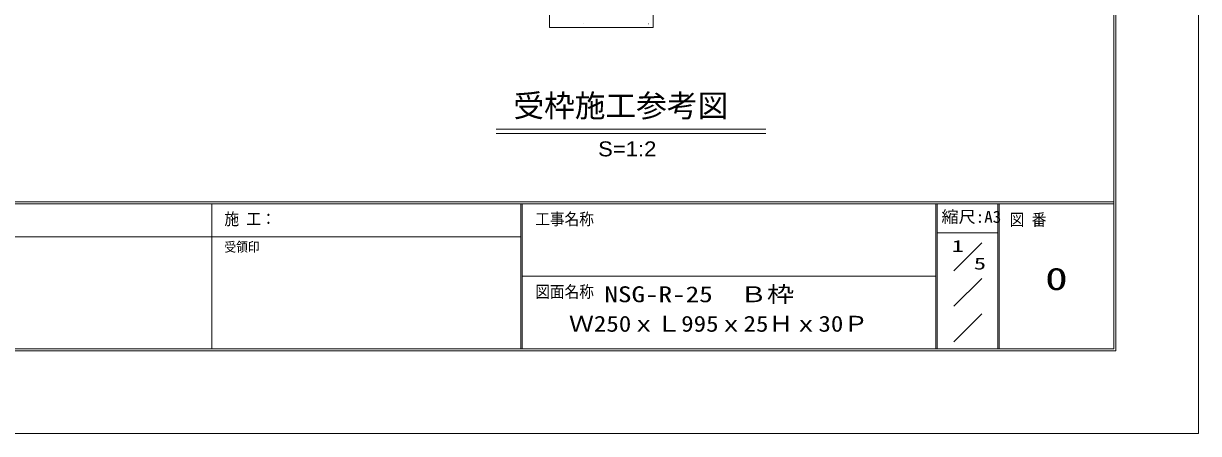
# Model space of a CAD drawing. Units: millimetres, scale not verified. Extents: x -1050 to 1050, y -742 to 742.
# Drawn here: x 340 to 1050, y -742 to -495 of the extents above; entities that cross this region are included whole.
import ezdxf
from ezdxf.enums import TextEntityAlignment as Align

# ---------------------------------------------------------------- set-up
doc = ezdxf.new("R2010")
doc.units = ezdxf.units.MM
doc.header["$LTSCALE"] = 5
for name, pattern in [('CHAIN1', [8, 5, -1, 1, -1]), ('DASHED1', [1.8, 1.2, -0.6]), ('DOUBLE_CHAIN1', [8.8, 5, -1, 0.6, -0.6, 0.6, -1])]:
    doc.linetypes.add(name, pattern=pattern)
for name, color, linetype, lineweight in [('0-0_7-図\u3000枠', 4, 'Continuous', 9), ('0-1_寸法注釈', 2, 'Continuous', 9), ('0-3_DEFPOINTS', 134, 'Continuous', 9), ('0-6_想像線', 134, 'DOUBLE_CHAIN1', 9), ('0-8_ハッチング', 4, 'Continuous', 9), ('0-B_1-外形線', 7, 'Continuous', 9), ('0-C_2-中心線', 1, 'CHAIN1', 9), ('0-D_3-点\u3000線', 6, 'DASHED1', 9), ('0-F_5-仮想線', 3, 'DOUBLE_CHAIN1', 9), ('1-0_6-寸法文字', 7, 'Continuous', 9)]:
    doc.layers.add(name, color=color, linetype=linetype, lineweight=lineweight)
doc.styles.add('HG丸ｺﾞｼｯｸM-PRO', font='')
doc.styles.add('ＭＳ ゴシック', font='')
doc.styles.get('HG丸ｺﾞｼｯｸM-PRO').set_extended_font_data('HG丸ｺﾞｼｯｸM-PRO')
doc.styles.get('ＭＳ ゴシック').set_extended_font_data('MS Gothic')

msp = doc.modelspace()

# ---------------------------------------------------------------- linework, layer by layer
at = {"layer": '0-0_7-図\u3000枠'}
for p, q in [((998.75, -691.25), (998.75, 691.25)), ((998.75, -602.5), (-973.75, -602.5)), ((998.75, -603.75), (-973.75, -603.75)), ((453.75, -691.25), (453.75, -603.75)), ((640.5, -691.25), (640.5, -603.75)), ((641.25, -691.25), (641.25, -603.75)), ((891.25, -691.25), (891.25, -603.75)), ((892, -691.25), (892, -603.75)), ((928.75, -691.25), (928.75, -603.75)), ((929.5, -691.25), (929.5, -603.75)), ((640.5, -623.75), (116.25, -623.75)), ((928.75, -621.25), (892, -621.25)), ((919.085, -627.292), (902.216, -644.161)), ((891.25, -647.5), (641.25, -647.5)), ((919.085, -648.767), (902.216, -665.636)), ((919.085, -670.242), (902.216, -687.111)), ((1000, -692.5), (-975, -692.5)), ((998.75, -691.25), (-973.75, -691.25))]:
    msp.add_line(p, q, dxfattribs=at)
at = {"layer": '0-0_7-図\u3000枠', "color": 5}
msp.add_line((998.547, -691.25), (998.75, -691.25), dxfattribs=at)
at = {"layer": '0-0_7-図\u3000枠'}
msp.add_lwpolyline([(-975, 692.5), (1000, 692.5), (1000, -692.5)], dxfattribs=at)
at = {"layer": '0-1_寸法注釈'}
for p, q in [((625.573, -558.688), (788.652, -558.688)), ((625.573, -561.188), (788.652, -561.188))]:
    msp.add_line(p, q, dxfattribs=at)
at = {"layer": '0-3_DEFPOINTS'}
msp.add_line((998.547, -691.25), (998.75, -691.25), dxfattribs=at)
msp.add_lwpolyline([(-1050, -742.5), (-1050, 742.5), (1050, 742.5), (1050, -742.5)], close=True, dxfattribs=at)
at = {"layer": '0-6_想像線'}
for p, q in [((657.95, -329.638), (657.95, -497.138)), ((720.45, -429.638), (720.45, -497.138))]:
    msp.add_line(p, q, dxfattribs=at)
at = {"layer": '0-8_ハッチング'}
for p, q in [((678.175, -495.013), (678.225, -495.013)), ((717.725, -494.942), (717.775, -494.942)), ((720.45, -496.678), (720.5, -496.678)), ((681.51, -497.138), (681.56, -497.138))]:
    msp.add_line(p, q, dxfattribs=at)
msp.add_lwpolyline([(725.45, -329.638), (657.95, -329.638), (657.95, -497.138), (720.45, -497.138), (720.45, -429.638), (751.7, -429.638), (751.7, -343.27), (734.634, -326.204)], dxfattribs=at)
at = {"layer": '0-B_1-外形線'}
msp.add_line((998.547, -691.25), (998.75, -691.25), dxfattribs=at)
at = {"layer": '0-C_2-中心線'}
msp.add_line((998.547, -691.25), (998.75, -691.25), dxfattribs=at)
at = {"layer": '0-D_3-点\u3000線'}
msp.add_line((998.547, -691.25), (998.75, -691.25), dxfattribs=at)
at = {"layer": '0-F_5-仮想線'}
msp.add_line((998.547, -691.25), (998.75, -691.25), dxfattribs=at)
at = {"layer": '1-0_6-寸法文字'}
msp.add_line((998.547, -691.25), (998.75, -691.25), dxfattribs=at)

# ---------------------------------------------------------------- texts
at = {"layer": '0-0_7-図\u3000枠', "color": 7, "style": 'ＭＳ ゴシック', "width": 0.9}
msp.add_text('施 工：', height=7.216, dxfattribs=at).set_placement((461.438, -618.654), align=Align.BOTTOM_LEFT)
at = {"layer": '0-0_7-図\u3000枠', "color": 5, "style": 'ＭＳ ゴシック'}
for s, height, width, p in [('工事名称', 7.216, 0.9, (649.238, -618.721)), ('縮尺:A3', 7.216, 1.05, (894.697, -617.361)), ('図 番', 7.216, 0.9, (935.941, -619.078)), ('受領印', 5.773, 0.9, (461.438, -634.42)), ('1', 7.216, 1.5, (900.892, -635.039)), ('5', 7.216, 1.5, (914.263, -645.58)), ('0', 13.47, 1.5, (957.299, -659.866)), ('図面名称', 7.216, 0.9, (649.238, -662.626)), ('NSG-R-25\u3000Ｂ枠', 9.621, 1.25, (691.042, -666.081)), ('Ｗ250ｘＬ995ｘ25Ｈｘ30Ｐ', 9.621, 1.15, (669.584, -683.894))]:
    msp.add_text(s, height=height, dxfattribs=dict(at, width=width)).set_placement(p, align=Align.BOTTOM_LEFT)
at = {"layer": '0-1_寸法注釈', "color": 7, "style": 'HG丸ｺﾞｼｯｸM-PRO'}
msp.add_text('受枠施工参考図', height=13.6, dxfattribs=at).set_placement((636.024, -555.331), align=Align.BOTTOM_LEFT)
at = {"layer": '0-1_寸法注釈', "color": 7, "style": 'HG丸ｺﾞｼｯｸM-PRO', "width": 1.1}
msp.add_text('S=1:2', height=9.062, dxfattribs=at).set_placement((687.221, -577.78), align=Align.BOTTOM_LEFT)

doc.saveas('drawing.dxf')
